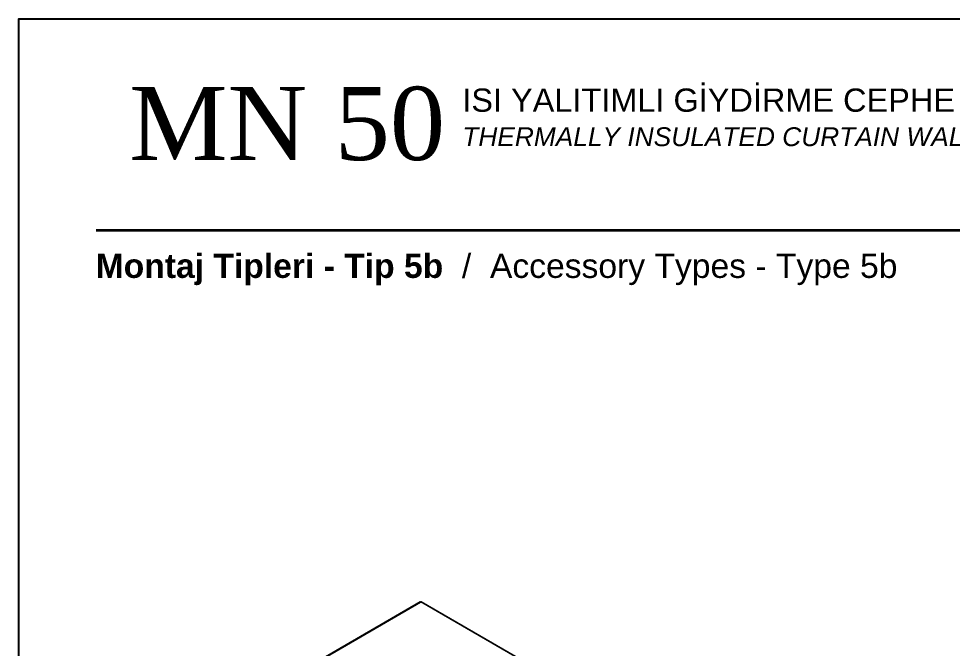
# Model space of a CAD drawing. Header units: millimetres. Extents: x 226 to 1066, y 456 to 1447.
# Drawn here: x 225.7 to 322.7, y 1034.7 to 1100 of the extents above; entities that cross this region are included whole.
import ezdxf

# ---------------------------------------------------------------- set-up
doc = ezdxf.new("R2010")
doc.units = ezdxf.units.MM
for name, color, linetype in [('ALUMINIUM', 30, 'Continuous'), ('ANTET', 140, 'Continuous'), ('yazı_numara_k', 11, 'Continuous')]:
    doc.layers.add(name, color=color, linetype=linetype)
doc.styles.get("Standard").update_dxf_attribs({"font": 'arial.ttf'})

# ---------------------------------------------------------------- blocks, each defined once
blk = doc.blocks.new('MN50.S.1')
at = {"color": 252}
blk.add_lwpolyline([(9907.25, 888.558), (9907.25, 1185.558), (10117.25, 1185.558), (10117.25, 888.558)], close=True, dxfattribs=at)
at = {"color": 0, "const_width": 0.3}
blk.add_lwpolyline([(9915.277, 1163.602), (10109.255, 1163.602)], dxfattribs=at)
at = {"color": 7, "insert": (9918.735, 1178.483), "char_height": 7.5867, "attachment_point": 1}
blk.add_mtext('{\\fTimes New Roman|b0|i0|c162|p34;MN 50 }', dxfattribs=at)
at = {"layer": 'yazı_numara_k', "color": 0, "insert": (9953.308, 1178.314), "char_height": 2.41395, "attachment_point": 1}
blk.add_mtext('{\\fArial|b0|i0|c238|p34;ISI YALITIMLI GİYDİRME CEPHE SİSTEMİ\\P\\fArial|b0|i1|c238|p34;\\H0.809524x;THERMALLY INSULATED CURTAIN WALL SYSTEM}', dxfattribs=at)
blk = doc.blocks.new('M.T.TİP-5B')
at = {"color": 0, "linetype": 'Continuous', "lineweight": 0}
for p, q in [((1215.222, 1386.01), (1196.131, 1397.03)), ((1215.248, 1386.025), (1196.176, 1397.035))]:
    blk.add_line(p, q, dxfattribs=at)
blk.add_arc((1196.157, 1396.993), 0.0453, 65.69288, 125.61758, dxfattribs=at)
at = {"layer": 'ALUMINIUM', "color": 0}
blk.add_line((1162.847, 1377.816), (1196.131, 1397.03), dxfattribs=at)

msp = doc.modelspace()

# ---------------------------------------------------------------- block references
msp.add_blockref('M.T.TİP-5B', (-928.668, -357.5))
at = {"layer": 'ANTET', "color": 0}
msp.add_blockref('MN50.S.1', (-9681.523, -85.511), dxfattribs=at)

# ---------------------------------------------------------------- texts
at = {"layer": 'yazı_numara_k', "color": 7, "insert": (233.722, 1075.65), "char_height": 2.5, "attachment_point": 1}
msp.add_mtext('{\\fArial Unicode MS|b1|i0|c162|p34;Montaj Tipleri - Tip 5b  \\fArial Unicode MS|b0|i0|c162|p34;/  Accessory Types - Type 5b}', dxfattribs=at)

doc.saveas('drawing.dxf')
